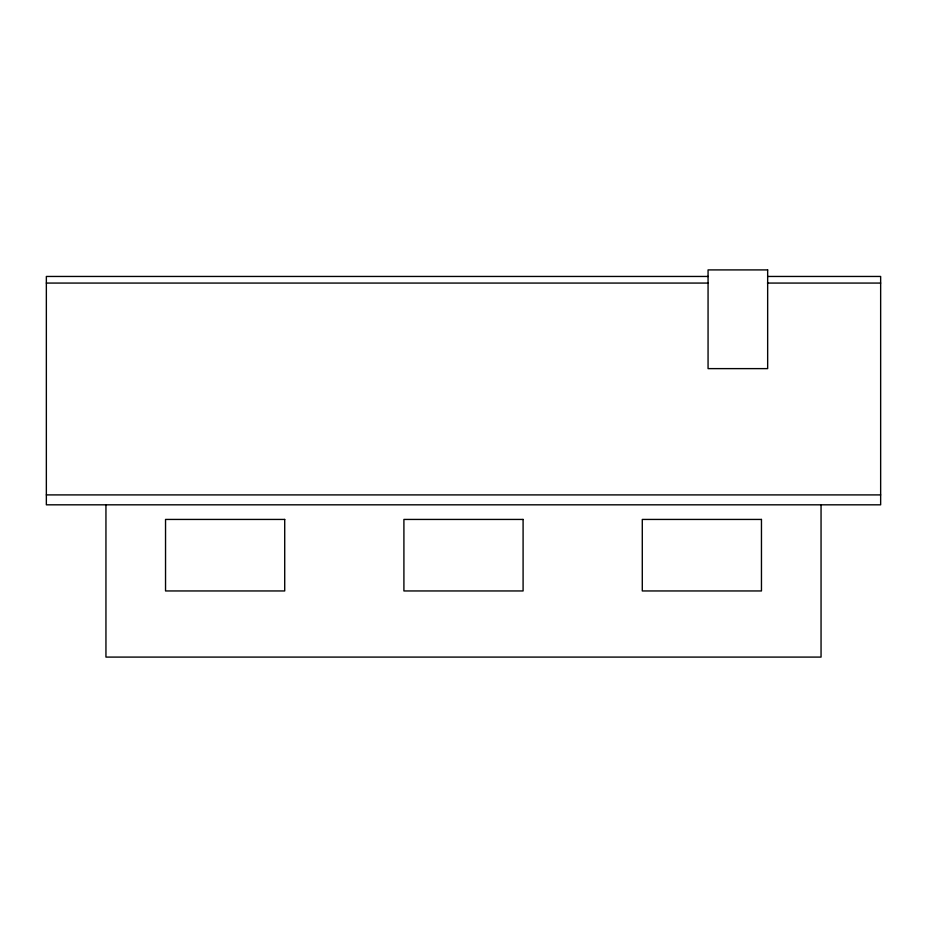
<?xml version="1.0" encoding="UTF-8"?>
<svg xmlns="http://www.w3.org/2000/svg" width="927" height="927" viewBox="0 0 927 927"><rect width="100%" height="100%" fill="white"/><g stroke="black" fill="none" stroke-linecap="round" stroke-linejoin="round"><path stroke-width="1.39" d="M708.286 276.455L46.35 276.455L46.35 504.821L880.65 504.821L880.65 276.455L767.672 276.455M46.35 283.071L708.112 283.071M767.475 283.071L880.65 283.071M46.35 494.902L880.65 494.902M821.055 505.064L821.055 657.092L105.945 657.092L105.945 505.064M767.66 269.908L708.066 269.908L708.066 368.622L767.66 368.622L767.66 269.908M284.716 519.433L165.539 519.433L165.539 590.951L284.716 590.951L284.716 519.433M523.095 519.433L403.905 519.433L403.905 590.951L523.095 590.951L523.095 519.433M761.461 519.433L642.284 519.433L642.284 590.951L761.461 590.951L761.461 519.433"/></g></svg>
